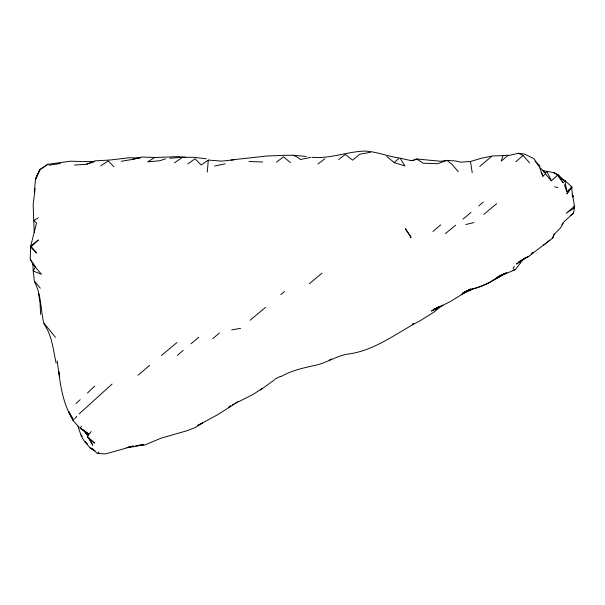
<?xml version="1.0" encoding="UTF-8"?>
<svg xmlns="http://www.w3.org/2000/svg" width="605" height="605" viewBox="0 0 605 605"><rect width="100%" height="100%" fill="white"/><g stroke="black" fill="none" stroke-linecap="round" stroke-linejoin="round"><path stroke-width="0.91" d="M32.799 263.977L33.245 271.002L41.458 274.299L32.799 263.977L30.25 259.167L30.56 247.15L38.365 240.004L30.749 246.031L36.618 252.981L30.56 247.15M207.243 172.062L208.317 160.06L221.657 161.119L233.893 159.849M34.288 192.186L35.521 179.156L39.514 169.846L47.871 164.288L70.46 161.202L81.962 161.505M562.763 223.147L562.022 224.826L564.223 221.521L573.381 213.255C576.187 204.369 571.339 195.718 571.884 186.99L566.802 193.85L571.831 186.953M35.113 188.601L33.154 204.83L34.235 232.358M30.749 246.031L36.519 223.018L33.865 220.47L38.319 217.83M508.162 155.152L502.944 155.621L501.174 161.164L507.542 155.772L518.44 153.262L524.679 154.093L534.117 158.805L539.403 166.95L542.889 176.267L545.302 173.786L551.359 180.782L557.591 175.329L563.3 182.861L558.097 174.724L553.87 172.644L542.435 170.527M524.958 258.176L518.788 261.912L528.823 256.323L552.698 238.015L554.067 233.885M552.698 238.015C554.127 231.813 561.47 229.65 562.741 223.245M513.101 268.544L514.235 266.162M572.814 197.094L573.487 195.982L572.065 194.757M91.294 431.577L88.897 434.087L87.543 436.742M464.269 292.086L481.709 286.157L488.969 282.83L497.87 277.135L515.452 269.497L523.068 259.515L525.064 258.161M81.584 426.17L80.079 428.272L88.897 434.087L81.395 428.529L88.005 435.343M574.75 206.04L566.242 213.217L574.175 208.044L573.419 207.205M74.566 418.864L76.782 416.255M543.456 171.903L545.695 173.166L546.981 171.744L551.359 180.782M531.213 254.055L533.043 252.043M93.631 449.575L90.621 447.866L97.511 453.447L99.031 451.905M410.757 237.077L410.122 237.72L410.924 237.047L405.433 228.841L410.924 237.047M87.468 393.031L94.652 386.103M564.367 184.638L566.832 191.694L571.884 186.99L564.934 180.54L560.774 178.475M438.058 307.113L434.882 309.866L438.36 307.053L431.478 311.046L450.339 301.547L470.713 289.016L468.663 289.644M79.164 413.88L112.084 384.046M76.056 403.474L80.193 399.716M386.958 156.461L394.158 162.616L399.345 157.95C387.782 156.498 376.983 151.696 365.254 151.091L364.86 151.084C346.983 151.56 329.982 159.085 311.923 157.3M238.332 401.871L253.276 394.331L262.343 388.312M442.315 305.275L433.77 312.256L420.611 320.484C396.6 332.826 374.608 351.082 346.862 354.227C335.609 356.36 325.951 363.287 314.691 365.458C303.014 368.006 291.156 370.646 280.712 376.718M138.091 375.221L149.685 365.291M177.348 355.407L183.224 350.401M212.733 338.702L219.434 332.984M191.014 343.806L198.788 337.265M515.808 161.701L523.151 155.508L529.594 162.911M478.668 205.987L483.342 202.055M250.137 320.242L265.557 307.325M322.004 273.165L309.359 283.745M479.78 166.375L492.145 155.984L502.944 155.621M432.923 231.435L440.712 224.901M280.78 294.62L284.441 291.557M462.976 219.139L470.909 212.499M496.72 203.651L483.826 214.382M176.94 342.581L161.422 355.483M455.724 225.151L445.454 233.575M543.441 245.305L549.869 240.215M276.508 162.193L283.563 156.786L290.377 162.601M338.596 159.561L345.311 154.411L352.541 160.166L359.786 154.214L370.487 152.309M317.988 163.993L324.802 158.82M570.197 215.622L573.381 213.255M274.292 379.993L260.301 390.074M187.8 163.925L195.022 158.775L201.193 164.976L208.317 160.06M523.068 259.515L516.496 264.052L524.958 258.244M503.141 274.352C494.043 280.516 484.174 285.847 473.481 288.623M174.421 162.821L181.666 157.913M228.516 407.165L230.792 405.615M47.871 164.288L39.514 169.846M100.672 165.868L108.174 160.938L113.884 166.738M503.201 274.277L497.514 277.899L504.147 273.725M237.198 402.363L217.626 414.705L197.964 425.353M412.118 324.272L413.616 323.403M232.388 404.737L233.984 403.86M235.579 402.975L237.977 401.652M504.101 273.573L496.788 277.468M501.515 275.048L499.609 276.031L504.373 273.619M198.016 425.27L202.72 422.857L195.581 427.372L187.368 430.616L160.93 438.239L144.421 445.159L135.686 445.809M274.647 379.297L280.228 376.469M504.487 273.536L506.816 272.356M472.709 289.001L461.116 294.597M462.825 292.986L467.544 290.695M462.893 293.001L470.267 289.636L465.124 291.716M525.73 257.715L528.823 256.323M329.173 360.111L331.669 358.992M468.33 290.309L472.475 288.736M414.289 160.075L416.8 158.994L440.879 161.27L446.929 160.37L455.928 161.013L460.579 162.163L470.486 161.497L481.293 158.276L491.419 156.128M440.803 306.274L433.203 309.518L443.11 305.283M74.596 165.059L86.424 164.257L95.197 160.839L110.314 159.992L129.069 157.761L140.33 158.041M512.427 270.518L515.452 269.497M80.079 428.272L81.002 428.582L80.367 428.469M86.424 164.257L94.72 161.595L82.756 161.58M165.543 158.873L159.682 160.749L147.703 161.853L154.789 157.474L141.827 157.043L132.374 159.44L121.272 161.27M132.374 159.44L140.284 157.482M465.827 224.546L474.002 222.527M214.593 166.035L225.181 163.811M310.63 157.376L300.367 159.523L297.395 157.202L293.251 155.251L286.052 155.296L266.646 156.022L231.155 159.962M128.283 447.042L133.569 446.021L105.58 453.916L97.511 453.447M231.677 329.891L240.609 328.341M49.141 165.21L60.364 163.509M138.432 445.295L143.816 444.516L134.348 446.649L126.566 447.556M412.065 160.597L413.457 160.438M169.68 158.245L181.039 157.413M155.379 157.489L178.014 156.627L185.796 157.202M182.604 157.391L192.95 157.262L206.199 158.737M248.957 161.512L262.638 161.989M293.251 155.251L306.266 156.461M554.626 186.847L557.84 187.505M88.05 437.302L87.604 437.188L94.524 443.102L88.05 437.302L92.815 445.295L89.464 438.905M394.158 162.616L404.972 165.951L400.071 158.139L411.377 160.68L416.8 158.994L423.092 163.221L437.491 163.721L446.929 160.37L451.92 164.273L458.295 171.661M518.44 153.262L523.151 155.508M95.046 450.68L90.41 448.411L85.169 441.816L87.354 444.236C81.97 439.797 80.14 432.749 77.992 426.427M553.87 172.644L557.591 175.329M534.979 161.232L540.091 166.118M558.097 174.724L564.972 181.349L564.934 180.54L566.832 191.694M540.273 167.933L545.695 173.166M79.24 427.455L73.651 421.156L69.015 411.929L73.455 420.551C63.88 406.046 60.863 388.705 58.708 371.788L59.661 376.083M34.689 281.37L40.301 288.199M80.949 434.95L82.144 436.409M55.395 337.25L43.651 322.798C40.565 309.011 41.352 294.658 34.493 281.794M84.692 431.244L87.702 435.766M84.027 430.117L84.995 431.501M85.955 432.893L87.4 434.98M30.25 259.167L35.461 266.941L33.245 271.002L34.341 280.962M520.292 262.252L520.595 262.789M43.832 323.758C52.136 335.382 53.142 349.637 56.114 363.113M541.233 172.251L542.889 176.267M72.562 418.312L73.424 420.762L72.078 417.057M58.587 371.281L58.942 372.778M59.131 373.625L59.502 375.319M470.486 161.497L472.218 172.727M38.576 293.508L40.043 303.12L40.641 314.441M57.127 360.905L58.723 371.667M37.071 175.752L35.521 179.156L40.149 169.43L37.071 175.752"/></g></svg>
